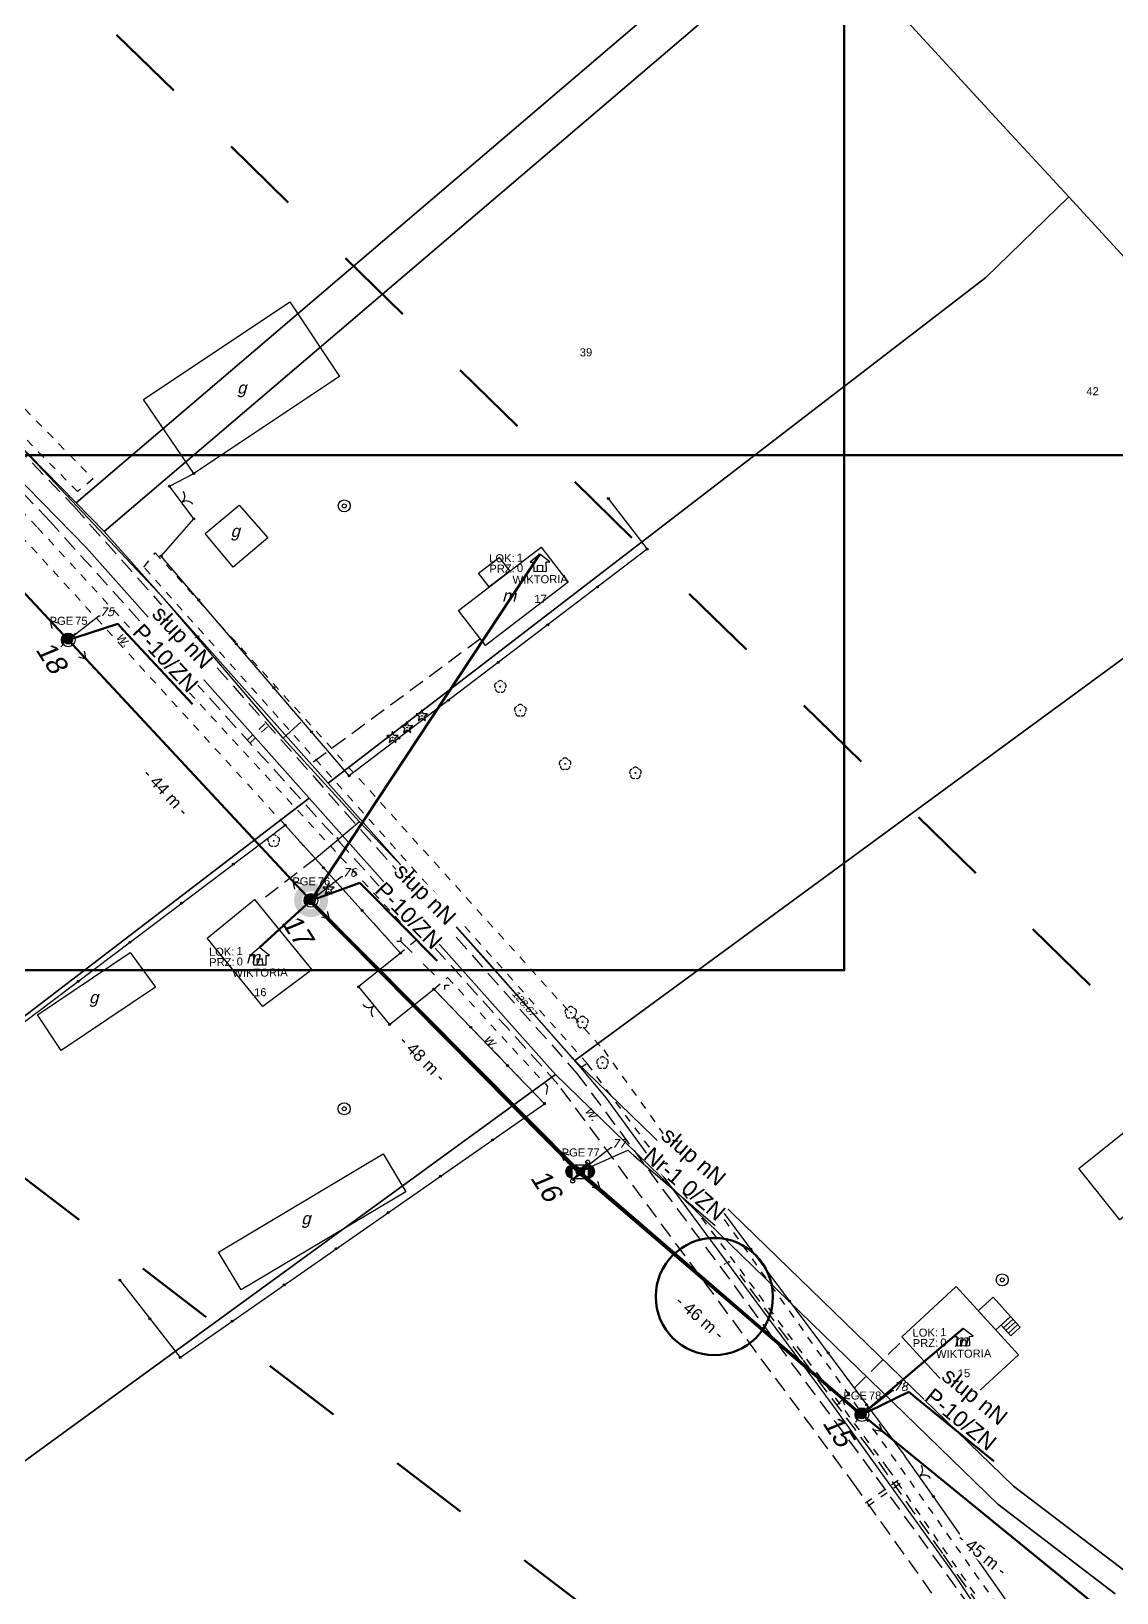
# Model space of a CAD drawing. Header units: metres. Extents: x 7542702 to 7555152, y 5804026 to 5815503.
# Drawn here: x 7546947.3 to 7547083, y 5807100 to 5807295.1 of the extents above; entities that cross this region are included whole.
import ezdxf
from ezdxf import colors
from ezdxf.entities.mleader import LeaderData, LeaderLine
from ezdxf.enums import TextEntityAlignment as Align
from ezdxf.math import Vec2, Vec3

# ---------------------------------------------------------------- set-up
doc = ezdxf.new("R2010")
doc.units = ezdxf.units.M
for name, pattern in [('4001', [0]), ('4002', [2, 1, -1]), ('4003', [3, 2, -1])]:
    doc.linetypes.add(name, pattern=pattern)
doc.layers.add('!tele', color=30, linetype='Continuous', lineweight=50, plot=False)
for name, color, linetype, lineweight in [('!trafo', 6, '4002', 50), ('_KABEL_ABONENCKI_NAPOWIETRZNY', 104, 'Continuous', 50), ('_MUFA', 202, 'Continuous', 30), ('_numery slupow etap 4 cz. 2', 7, 'Continuous', 40), ('_PA_OPCJONALNE', 1, 'Continuous', 30), ('_PRZEWIESZENIA', 6, 'Continuous', 50), ('_SIEC_NAPOWIETRZNA', 5, 'Continuous', 50), ('_SLUP_DZIERZAWIONY_ENERGETYCZNY', 1, 'Continuous', 30)]:
    doc.layers.add(name, color=color, linetype=linetype, lineweight=lineweight)
for name, color, linetype in [('_MM mufy', 3, 'Continuous'), ('_MM opisy', 7, 'Continuous'), ('_MM slupy', 5, 'Continuous'), ('Budynki', 7, 'Continuous'), ('Drogi', 135, 'Continuous'), ('Dzialki', 165, 'Continuous'), ('Elementy_budynkow', 7, 'Continuous'), ('Linie_napowietrzne', 184, 'Continuous'), ('makro-numeracja-punktow', 7, 'Continuous'), ('Ogrodzenia', 184, 'Continuous'), ('Projekty', 252, 'Continuous'), ('Roslinnosc', 104, 'Continuous'), ('Uz_Specjalne', 7, 'Continuous'), ('Uz_Telekomunikacja', 252, 'Continuous'), ('Wody', 184, 'Continuous')]:
    doc.layers.add(name, color=color, linetype=linetype)
doc.layers.add('DIM', color=7, linetype='Continuous', plot=False)
doc.layers.get('_MUFA').off()
doc.styles.add('DYN_DIM', font='arial.ttf')
doc.styles.add('GeodText', font='romans.shx', dxfattribs={"oblique": 14.323945})
doc.styles.get("Standard").update_dxf_attribs({"font": 'arial.ttf'})
doc.dimstyles.new('opis linie', dxfattribs={"dimtxt": 1.5, "dimasz": 0.18, "dimexe": 0.18, "dimexo": 0.0625, "dimgap": 2.5, "dimtad": 4, "dimdec": 0, "dimzin": 0, "dimdsep": 46, "dimtxsty": 'Standard', "dimcen": 0.09, "dimse1": 1, "dimse2": 1, "dimsd1": 1, "dimsd2": 1, "dimclrt": 256, "dimadec": 0, "dimazin": 0, "dimtfac": 1, "dimtdec": 0, "dimtofl": 0, "dimtmove": 0, "dimatfit": 3, "dimfxl": 1, "dimtfill": 1, "dimtolj": 1, "dimtzin": 0, "dimarcsym": 0})
doc.dimstyles.get("Standard").update_dxf_attribs({"dimtxt": 0.18, "dimasz": 0.18, "dimexe": 0.18, "dimexo": 0.0625, "dimgap": 0.09, "dimtad": 0, "dimtih": 1, "dimtoh": 1, "dimdec": 4, "dimzin": 0, "dimdsep": 46, "dimtxsty": 'Standard', "dimcen": 0.09, "dimadec": 0, "dimazin": 0, "dimtfac": 1, "dimtdec": 4, "dimtofl": 0, "dimtmove": 0, "dimatfit": 3, "dimfxl": 1, "dimtolj": 1, "dimtzin": 0, "dimarcsym": 0})

# ---------------------------------------------------------------- blocks, each defined once
blk = doc.blocks.new('1281')
at = {"layer": 'Ogrodzenia', "color": 184, "linetype": 'Continuous'}
for radius in [0.24, 0.16, 0.08]:
    blk.add_circle((0, 0), radius, dxfattribs=at)
blk = doc.blocks.new('1422')
at = {"layer": 'Roslinnosc', "color": 104, "linetype": 'Continuous'}
blk.add_circle((0, 0), 0.1, dxfattribs=at)
for centre, start, end in [((-0.71, 0.23), 102.5, 221.75), ((0, 0.75), 30.19, 149.77), ((0.71, 0.23), 318.3, 77.49), ((-0.44, -0.61), 174.33, 293.45), ((0.44, -0.61), 246.24, 5.74)]:
    blk.add_arc(centre, 0.75, start, end, dxfattribs=at)
blk = doc.blocks.new('2283')
at = {"layer": 'Ogrodzenia', "color": 184, "linetype": 'Continuous'}
blk.add_line((0, 0), (0, 1), dxfattribs=at)
blk = doc.blocks.new('1283')
at = {"layer": 'Ogrodzenia', "color": 184, "linetype": 'Continuous'}
for centre, start, end in [((0, 2), 270, 0), ((0, -2), 0, 90)]:
    blk.add_arc(centre, 2, start, end, dxfattribs=at)
blk = doc.blocks.new('2554')
at = {"layer": 'Drogi', "color": 8, "linetype": '4002'}
blk.add_line((0, 0), (0, 1), dxfattribs=at)
blk = doc.blocks.new('1554')
at = {"layer": 'Drogi', "color": 8, "linetype": 'Continuous'}
for p, q in [((-0.75, -0.75), (0, 0)), ((0, 0), (0.75, -0.75))]:
    blk.add_line(p, q, dxfattribs=at)
blk = doc.blocks.new('1412')
at = {"layer": 'Roslinnosc', "color": 104, "linetype": 'Continuous'}
for p, q in [((-0.33, 0.47), (-1.43, 0.47)), ((-1.43, 0.47), (-0.55, -0.17)), ((0, 1.5), (-0.33, 0.47)), ((0.33, 0.47), (0, 1.5)), ((1.43, 0.47), (0.33, 0.47)), ((0.55, -0.17), (1.43, 0.47)), ((-0.55, -0.17), (-0.88, -1.21)), ((-0.88, -1.21), (0, -0.57)), ((0, -0.57), (0.88, -1.21)), ((0.88, -1.21), (0.55, -0.17))]:
    blk.add_line(p, q, dxfattribs=at)
blk.add_circle((0, 0), 0.1, dxfattribs=at)
blk = doc.blocks.new('1366')
at = {"layer": 'Linie_napowietrzne', "color": 184, "linetype": 'Continuous'}
for p, q in [((0, 1), (0, 11)), ((-1, 4.8), (0, 6.5)), ((1, 4.8), (0, 6.5))]:
    blk.add_line(p, q, dxfattribs=at)
blk = doc.blocks.new('1361')
at = {"layer": 'Linie_napowietrzne', "color": 184, "linetype": 'Continuous'}
blk.add_circle((0, 0), 0.5, dxfattribs=at)
blk = doc.blocks.new('1363')
at = {"layer": 'Linie_napowietrzne', "color": 184, "linetype": 'Continuous'}
for p, q in [((-1.5, 0), (-2.5, 0)), ((0, 1.5), (0, 2.5)), ((1.5, 0), (2.5, 0)), ((0, -1.5), (0, -2.5))]:
    blk.add_line(p, q, dxfattribs=at)
blk.add_circle((0, 0), 0.5, dxfattribs=at)
blk = doc.blocks.new('2361')
at = {"layer": 'Linie_napowietrzne', "color": 184, "linetype": 'Continuous'}
for p, q in [((0, 0.66), (0, 1)), ((0, 0.33), (0, 0.6)), ((0, 0), (0, 0.3))]:
    blk.add_line(p, q, dxfattribs=at)
blk = doc.blocks.new('1756')
at = {"layer": 'Uz_Telekomunikacja', "color": 220, "linetype": 'Continuous'}
for radius in [0.16, 0.08]:
    blk.add_circle((0, 0), radius, dxfattribs=at)
blk = doc.blocks.new('1651')
at = {"layer": 'Wody', "color": 184, "linetype": 'Continuous'}
for radius in [1.5, 0.5]:
    blk.add_circle((0, 0), radius, dxfattribs=at)
blk = doc.blocks.new('ADRES')
for points in [[(0.79, -2.15), (0.79, -2.15), (0.79, -0.99), (1.24, -0.99), (0, 0), (-1.24, -0.99), (-0.79, -0.99), (-0.79, -2.15), (0.79, -2.15), (0.79, -2.15)], [(-0.31, -2.15), (-0.31, -1.4), (0.31, -1.4), (0.31, -2.15)]]:
    blk.add_lwpolyline(points)
at = {"color": 212, "insert": (-3.15, -0.43), "char_height": 1, "width": 1e-16, "attachment_point": 6}
blk.add_mtext('LOK:  ', dxfattribs=at)
at = {"color": 4, "insert": (-3.15, -1.72), "char_height": 1, "width": 1e-16, "attachment_point": 6}
blk.add_mtext('PRZ: ', dxfattribs=at)
at = {"color": 7}
for tag, flags, p in [('ID_OBSZARU', 13, (29.07, 23.06)), ('WOJEWODZTWO', 13, (23.29, 19.95)), ('POWIAT', 13, (29.07, 18.51)), ('GMINA', 13, (29.07, 16.8)), ('TERC', 13, (29.07, 15.22)), ('SIMC', 13, (29.07, 13.42)), ('ULIC', 13, (29.07, 11.76)), ('SZEROKOSC_GEOGRAFICZNA', 13, (18.71, 10.18)), ('DLUGOSC_GEOGRAFICZNA', 13, (29.07, 8.25)), ('KATEGORIA_STAWKI_JEDNOSTKOWEJ_100', 13, (29.07, 4.77)), ('KWOTA_STAWKI_JEDNOSTKOWEJ_100', 13, (29.07, 2.89)), ('DOFINANSOWANIE_95', 13, (29.07, 0.87)), ('MIEJSCOWOSC', 12, (0, -3.65)), ('ULICA', 12, (0, -4.88)), ('NR_PORZADKOWY', 12, (0, -6.09))]:
    blk.add_attdef(tag, text='', height=1, dxfattribs=dict(at, flags=flags)).set_placement(p, align=Align.CENTER)
at = {"color": 1}
for tag, flags, p in [('ID_PA', 5, (29.07, 21.57)), ('RODZAJ_OBIEKTU', 5, (29.07, 6.63)), ('ZAPAS', 13, (29.07, -2.62))]:
    blk.add_attdef(tag, text='', height=1, dxfattribs=dict(at, flags=flags)).set_placement(p, align=Align.CENTER)
at = {"color": 212, "flags": 12}
blk.add_attdef('LICZBA_LOKALI', text='', height=1, dxfattribs=at).set_placement((-2.88, -0.43), align=Align.MIDDLE_LEFT)
at = {"color": 150, "flags": 12}
for tag, p in [('MUFA', (1.78, -0.93)), ('NUMER_WLOKNA', (1.86, -2.2))]:
    blk.add_attdef(tag, p, '', height=1, dxfattribs=at)
at = {"color": 7, "style": 'DYN_DIM', "flags": 13}
blk.add_attdef('ODC_FUNKCJONALNY', text='', height=1, dxfattribs=at).set_placement((29.07, -1.01), align=Align.CENTER)
at = {"color": 4, "flags": 12}
blk.add_attdef('LICZBA_SED_W_DANYM_PA', text='', height=1, dxfattribs=at).set_placement((-2.88, -1.72), align=Align.MIDDLE_LEFT)
blk = doc.blocks.new('SLUP_DZIERZAWIONY')
h = blk.add_hatch(color=256)
h.dxf.hatch_style = 1
h.paths.add_polyline_path([(0.53, 0, 1), (-0.53, 0, 1)])
at = {"lineweight": 30}
blk.add_circle((0, 0), 0.527, dxfattribs=at)
at = {"color": 7, "style": 'DYN_DIM', "flags": 13}
blk.add_attdef('ODC_FUNKCJONALNY', text='', height=1, dxfattribs=at).set_placement((0.36, 3.33), align=Align.CENTER)
at = {"color": 7, "flags": 12}
blk.add_attdef('WLASCICIEL', text='', height=1, dxfattribs=at).set_placement((0.63, 1.89), align=Align.RIGHT)
blk.add_attdef('SLUP_NUMER', (0.87, 1.89), '', height=1, dxfattribs=at)
blk.add_attdef('TYP', text='', height=1, dxfattribs=at).set_placement((0, -2.82), align=Align.CENTER)
blk = doc.blocks.new('MUFA_II')
at = {"layer": '_MM mufy'}
h = blk.add_hatch(color=256, dxfattribs=at)
h.dxf.hatch_style = 1
h.paths.add_polyline_path([(2.15, 0.12, 1), (-2.1, -0.05, 1)])
h.paths.add_polyline_path([(-1.1, -0.01, -1), (1.15, 0.08, -1)], flags=16)
h.paths.add_polyline_path([(-0.83, 0, -1), (0.88, 0.07, -1)], flags=0)
blk = doc.blocks.new('ZN')
at = {"layer": '_MM slupy', "transparency": 33554687}
h = blk.add_hatch(color=256, dxfattribs=at)
h.dxf.hatch_style = 1
h.paths.add_polyline_path([(0, -0.86), (0, 0.86, 1)])
at = {"layer": '_MM slupy'}
blk.add_circle((0, 0), 0.857, dxfattribs=at)
blk = doc.blocks.new('R')
at = {"layer": '_MM slupy', "transparency": 33554687}
h = blk.add_hatch(color=256, dxfattribs=at)
h.dxf.hatch_style = 1
h.paths.add_polyline_path([(-0.93, -0.86), (-0.93, 0.86, 1)])
h = blk.add_hatch(color=256, dxfattribs=at)
h.dxf.hatch_style = 1
h.paths.add_polyline_path([(0.93, 0.86), (0.93, -0.86, 1)])
at = {"layer": '_MM slupy'}
for points in [[(-0.93, 0.86), (0.93, 0.86)], [(-0.93, -0.86), (0.93, -0.86)]]:
    blk.add_lwpolyline(points, dxfattribs=at)
for centre in [(-0.93, 0), (0.93, 0)]:
    blk.add_circle(centre, 0.857, dxfattribs=at)
blk = doc.blocks.new('*D215')
at = {"layer": 'Defpoints', "color": 0}
for p in [(7546919.55, 5807253.69), (7546951.41, 5807218.52), (7546951.96, 5807219.03)]:
    blk.add_point(p, dxfattribs=at)
at = {"layer": 'DIM', "insert": (7546932.83, 5807233.63), "char_height": 1.5, "attachment_point": 5, "rotation": 313.0786, "bg_fill": 3, "box_fill_scale": 1.1, "bg_fill_color": 9, "bg_fill_true_color": 13158600, "bg_fill_transparency": 0}
blk.add_mtext('\\A1;- 47 m -', dxfattribs=at)
blk = doc.blocks.new('*D216')
at = {"layer": 'Defpoints', "color": 0}
for p in [(7546951.96, 5807219.03), (7546981.73, 5807185.97), (7546982.28, 5807186.48)]:
    blk.add_point(p, dxfattribs=at)
at = {"layer": 'DIM', "insert": (7546964.19, 5807200.03), "char_height": 1.5, "attachment_point": 5, "rotation": 312.9686, "bg_fill": 3, "box_fill_scale": 1.1, "bg_fill_color": 9, "bg_fill_true_color": 13158600, "bg_fill_transparency": 0}
blk.add_mtext('\\A1;- 44 m -', dxfattribs=at)
blk = doc.blocks.new('*D217')
at = {"layer": 'Defpoints', "color": 0}
for p in [(7546982.28, 5807186.48), (7547015.4, 5807152.07), (7547015.93, 5807152.6)]:
    blk.add_point(p, dxfattribs=at)
at = {"layer": 'DIM', "insert": (7546996.26, 5807166.71), "char_height": 1.5, "attachment_point": 5, "rotation": 314.8049, "bg_fill": 3, "box_fill_scale": 1.1, "bg_fill_color": 9, "bg_fill_true_color": 13158600, "bg_fill_transparency": 0}
blk.add_mtext('\\A1;- 48 m -', dxfattribs=at)
blk = doc.blocks.new('*D218')
at = {"layer": 'Defpoints', "color": 0}
for p in [(7547015.93, 5807152.6), (7547050.63, 5807121.66), (7547051.12, 5807122.23)]:
    blk.add_point(p, dxfattribs=at)
at = {"layer": 'DIM', "insert": (7547030.9, 5807134.37), "char_height": 1.5, "attachment_point": 5, "rotation": 319.2048, "bg_fill": 3, "box_fill_scale": 1.1, "bg_fill_color": 9, "bg_fill_true_color": 13158600, "bg_fill_transparency": 0}
blk.add_mtext('\\A1;- 46 m -', dxfattribs=at)
blk = doc.blocks.new('*D219')
at = {"layer": 'Defpoints', "color": 0}
for p in [(7547051.12, 5807122.23), (7547086.27, 5807093.58), (7547085.8, 5807093)]:
    blk.add_point(p, dxfattribs=at)
at = {"layer": 'DIM', "insert": (7547066.16, 5807104.79), "char_height": 1.5, "attachment_point": 5, "rotation": 320.8173, "bg_fill": 3, "box_fill_scale": 1.1, "bg_fill_color": 9, "bg_fill_true_color": 13158600, "bg_fill_transparency": 0}
blk.add_mtext('\\A1;- 45 m -', dxfattribs=at)
blk = doc.blocks.new('q')
at = {"layer": '_MM slupy'}
blk.add_blockref('ZN', (0, 0), dxfattribs=at)
at = {"layer": '_MM opisy'}
ml = blk.add_multileader_mtext('Standard', dxfattribs=at)
ml.set_content('\\pxql;słup nN\\PP-10/ZN', color=256)
ml.set_leader_properties()
ml.build(insert=Vec2(0, 0))
ml.multileader.update_dxf_attribs({"has_text_frame": 1, "text_left_attachment_type": 5, "text_right_attachment_type": 5, "dogleg_length": 1, "arrow_head_size": 1})
ctx = ml.context
ctx.base_point, ctx.char_height, ctx.arrow_head_size, ctx.landing_gap_size, ctx.plane_origin = Vec3(3.75, 5.9), 2, 1, 1, Vec3(1.72, -1.42)
ctx.left_attachment, ctx.right_attachment = 5, 5
notes = []
notes.append((ctx, [(0, (1, 1, 0), (2.75, 5.9), (1, 0), 1, [(0, [(0, 0), (2.75, 5.9)], 0, [])])]))
ctx.mtext.insert, ctx.mtext.flow_direction = Vec3(4.75, 11.7), 5
ctx.mtext.has_bg_fill, ctx.mtext.bg_color, ctx.mtext.bg_scale_factor, ctx.mtext.bg_transparency, ctx.mtext.use_window_bg_color = 1, -1023410175, 1, 0, 1
for ctx, leaders in notes:
    for number, flags, end, landing, length, lines in leaders:
        leader = LeaderData()
        leader.index, (leader.has_last_leader_line, leader.has_dogleg_vector, leader.attachment_direction) = number, flags
        leader.last_leader_point, leader.dogleg_vector, leader.dogleg_length = Vec3(end), Vec3(landing), length
        for number, points, colour, breaks in lines:
            line = LeaderLine()
            line.index, line.vertices, line.color, line.breaks = number, Vec3.list(points), colors.encode_raw_color(colour), breaks
            leader.lines.append(line)
        ctx.leaders.append(leader)

msp = doc.modelspace()

# ---------------------------------------------------------------- linework, layer by layer
at = {"layer": '!tele', "elevation": 128.39}
msp.add_lwpolyline([(7546753, 5807364.54), (7546789.8, 5807342.99), (7546826.37, 5807322.07), (7546858.1, 5807303.47), (7546890.33, 5807282.98), (7546919.55, 5807253.69), (7546951.96, 5807219.03), (7546982.28, 5807186.48), (7547015.93, 5807152.6), (7547051.12, 5807122.23), (7547086.27, 5807093.58), (7547120.66, 5807066), (7547158.85, 5807035.02), (7547173.19, 5807009.18), (7547193.07, 5806974.33), (7547210.83, 5806943.6), (7547227.68, 5806914.28), (7547251.74, 5806872.22), (7547276.64, 5806829.05), (7547299.32, 5806789.72), (7547299.32, 5806789.68)], dxfattribs=at)
at = {"layer": '!trafo', "ltscale": 10}
msp.add_lwpolyline([(7546747.54, 5807433.55), (7546707.13, 5807334.94), (7547051.46, 5807071.49), (7547150.64, 5807000.95), (7547259.86, 5806782.01), (7547244.22, 5806581.99), (7547760.47, 5806214.35), (7547791.76, 5806291.46), (7547331.38, 5806646.8), (7547319.09, 5806843.46), (7547208.46, 5807050.19), (7546929.11, 5807322.84)], close=True, dxfattribs=at)
at = {"layer": '_KABEL_ABONENCKI_NAPOWIETRZNY'}
for points in [[(7547010.88, 5807229.75), (7546982.28, 5807186.48)], [(7546975.87, 5807180.59), (7546982.28, 5807186.48)], [(7547063.77, 5807132.99), (7547051.12, 5807122.23), (7547050.79, 5807122.38), (7547015.77, 5807152.41), (7546982.34, 5807186.15), (7546982.28, 5807186.48)]]:
    msp.add_lwpolyline(points, dxfattribs=at)
at = {"layer": '_SIEC_NAPOWIETRZNA'}
msp.add_lwpolyline([(7547210.83, 5806943.6), (7547193.07, 5806974.33), (7547173.19, 5807009.18), (7547158.85, 5807035.02), (7547120.66, 5807066), (7547086.27, 5807093.58), (7547051.12, 5807122.23), (7547015.93, 5807152.6), (7546982.28, 5807186.48), (7546951.96, 5807219.03), (7546919.55, 5807253.69), (7546890.33, 5807282.98), (7546858.1, 5807303.47), (7546826.37, 5807322.07), (7546789.8, 5807342.99), (7546752.39, 5807364.83)], dxfattribs=at)
at = {"layer": 'Budynki', "color": 7, "linetype": '4001'}
for points in [[(7546967.65, 5807239.82, 0), (7546961.35, 5807249.06, 0), (7546979.66, 5807261.28, 0), (7546985.86, 5807251.97, 0), (7546967.65, 5807239.82, 0)], [(7546976.92, 5807231.78, 0), (7546972.56, 5807228.14, 0), (7546969.07, 5807232.32, 0), (7546973.34, 5807235.88, 0), (7546976.92, 5807231.78, 0)], [(7547000.73, 5807222.73, 0), (7547011.05, 5807230.63, 0), (7547014.41, 5807226.24, 0), (7547004.09, 5807218.34, 0), (7547000.73, 5807222.73, 0)], [(7546982.39, 5807177.83, 0), (7546976.28, 5807173.21, 0), (7546969.31, 5807181.76, 0), (7546975.24, 5807186.6, 0), (7546982.39, 5807177.83, 0)], [(7546951.1, 5807167.72, 0), (7546948.11, 5807172.17, 0), (7546959.7, 5807179.96, 0), (7546962.86, 5807175.63, 0), (7546951.1, 5807167.72, 0)], [(7547085.14, 5807158.54, 0), (7547090.29, 5807152.09, 0), (7547083.35, 5807146.56, 0), (7547078.21, 5807153, 0), (7547085.14, 5807158.54, 0)], [(7546970.73, 5807142.55, 0), (7546991.32, 5807154.81, 0), (7546994.13, 5807150.08, 0), (7546973.55, 5807137.83, 0), (7546970.73, 5807142.55, 0)], [(7547062.91, 5807138.24, 0), (7547070.67, 5807129.7, 0), (7547063.91, 5807123.47, 0), (7547056.09, 5807131.96, 0), (7547062.91, 5807138.24, 0)]]:
    msp.add_polyline3d(points, dxfattribs=at)
at = {"layer": 'Drogi', "color": 8, "linetype": '4003'}
for p, q in [((7546920.34, 5807269.2), (7546952.65, 5807235.76)), ((7546920.34, 5807269.2), (7546952.65, 5807235.76)), ((7546949.65, 5807233.88), (7546918.16, 5807267.09)), ((7546949.65, 5807233.88), (7546918.16, 5807267.09)), ((7546952.65, 5807235.76), (7547015.51, 5807164.87)), ((7546952.65, 5807235.76), (7547015.51, 5807164.87)), ((7547013.15, 5807163.53), (7546949.65, 5807233.88)), ((7547013.15, 5807163.53), (7546949.65, 5807233.88)), ((7547015.51, 5807164.87), (7547052.9, 5807114.41)), ((7547015.51, 5807164.87), (7547052.9, 5807114.41)), ((7547050.45, 5807113.13), (7547013.15, 5807163.53)), ((7547050.45, 5807113.13), (7547013.15, 5807163.53)), ((7547068.59, 5807087.71), (7547050.45, 5807113.13)), ((7547068.59, 5807087.71), (7547050.45, 5807113.13)), ((7547052.9, 5807114.41), (7547071, 5807089.4)), ((7547052.9, 5807114.41), (7547071, 5807089.4))]:
    msp.add_line(p, q, dxfattribs=at)
at = {"layer": 'Dzialki'}
for p, q in [((7547045.3, 5807308.82), (7547069.26, 5807282.75)), ((7547031, 5807302.76), (7546952.94, 5807236.18)), ((7546952.94, 5807236.18), (7547031, 5807302.76)), ((7546956.45, 5807232.6), (7547034.2, 5807298.91)), ((7547034.2, 5807298.91), (7546956.45, 5807232.6)), ((7547069.26, 5807282.75), (7547076.98, 5807274.38)), ((7546952.94, 5807236.18), (7546913.58, 5807276.36)), ((7546913.58, 5807276.36), (7546952.94, 5807236.18)), ((7547076.98, 5807274.38), (7547066.59, 5807264.34)), ((7547066.59, 5807264.34), (7547076.98, 5807274.38)), ((7547076.98, 5807274.38), (7547088.08, 5807262.28)), ((7547066.59, 5807264.34), (7546984.45, 5807201.12)), ((7546984.45, 5807201.12), (7547066.59, 5807264.34)), ((7546954.26, 5807230.55), (7546930.93, 5807254.35)), ((7546930.93, 5807254.35), (7546954.26, 5807230.55)), ((7546956.45, 5807232.6), (7546952.94, 5807236.18)), ((7546952.94, 5807236.18), (7546956.45, 5807232.6)), ((7546984.45, 5807201.12), (7546956.45, 5807232.6)), ((7546956.45, 5807232.6), (7546984.45, 5807201.12)), ((7546982.07, 5807199.28), (7546954.26, 5807230.55)), ((7546954.26, 5807230.55), (7546982.07, 5807199.28)), ((7547015.25, 5807166.5), (7547100.02, 5807228.66)), ((7547100.02, 5807228.66), (7547015.25, 5807166.5)), ((7547015.25, 5807166.5), (7546984.45, 5807201.12)), ((7546984.45, 5807201.12), (7547015.25, 5807166.5)), ((7546982.07, 5807199.28), (7546655.3, 5806948.96)), ((7546655.3, 5806948.96), (7546982.07, 5807199.28)), ((7547012.82, 5807164.72), (7546982.07, 5807199.28)), ((7546982.07, 5807199.28), (7547012.82, 5807164.72)), ((7547070.07, 5807113.31), (7547015.25, 5807166.5)), ((7547015.25, 5807166.5), (7547070.07, 5807113.31)), ((7546668.34, 5806913.88), (7547012.82, 5807164.72)), ((7547012.82, 5807164.72), (7546668.34, 5806913.88)), ((7546668.34, 5806913.88), (7547012.82, 5807164.72)), ((7547068.11, 5807111.03), (7547012.82, 5807164.72)), ((7547012.82, 5807164.72), (7547068.11, 5807111.03)), ((7547012.82, 5807164.72), (7547068.11, 5807111.03)), ((7547085.38, 5807101.61), (7547070.07, 5807113.31)), ((7547070.07, 5807113.31), (7547085.38, 5807101.61)), ((7547082.75, 5807099.84), (7547068.11, 5807111.03)), ((7547068.11, 5807111.03), (7547082.75, 5807099.84)), ((7547068.11, 5807111.03), (7547082.75, 5807099.84))]:
    msp.add_line(p, q, dxfattribs=at)
at = {"layer": 'Elementy_budynkow', "color": 7, "linetype": '4001'}
for p, q in [((7547069.55, 5807134.35), (7547068.52, 5807133.4)), ((7547070, 5807134.16), (7547068.82, 5807133.07)), ((7547070.3, 5807133.83), (7547069.12, 5807132.73)), ((7547070.61, 5807133.49), (7547069.43, 5807132.4))]:
    msp.add_line(p, q, dxfattribs=at)
for points in [[(7547007.12, 5807227.62, 0), (7547004.54, 5807225.65, 0), (7547003.23, 5807227.36, 0), (7547005.81, 5807229.33, 0), (7547007.12, 5807227.62, 0)], [(7547067.85, 5807132.81, 0), (7547065.66, 5807135.21, 0), (7547067.51, 5807136.89, 0), (7547069.7, 5807134.49, 0), (7547067.85, 5807132.81, 0)], [(7547069.7, 5807134.49, 0), (7547070.91, 5807133.16, 0), (7547069.72, 5807132.08, 0), (7547068.51, 5807133.41, 0), (7547069.7, 5807134.49, 0)]]:
    msp.add_polyline3d(points, dxfattribs=at)
at = {"layer": 'Ogrodzenia', "color": 184, "linetype": '4001'}
for p, q in [((7546964.6, 5807238.24), (7546967.65, 5807239.82)), ((7547019.44, 5807236.69), (7547024.29, 5807230.37)), ((7546963.56, 5807229.52), (7546967.67, 5807234.16)), ((7547024.29, 5807230.37), (7546987.07, 5807202.05)), ((7546987.07, 5807202.05), (7546963.56, 5807229.52)), ((7546940.26, 5807166.62), (7546979.06, 5807195.88)), ((7546979.06, 5807195.88), (7546993.48, 5807179.91)), ((7546993.48, 5807179.91), (7546988.23, 5807175.69)), ((7546992.09, 5807170.99), (7546997.65, 5807175.4)), ((7546997.65, 5807175.4), (7547011.47, 5807161.08)), ((7546965.93, 5807129.38), (7547011.47, 5807161.08)), ((7547027.58, 5807155.88, 129.67), (7547056.54, 5807116.98)), ((7546958.42, 5807139.04), (7546965.93, 5807129.38)), ((7547074.46, 5807091.47), (7547060.06, 5807111.99))]:
    msp.add_line(p, q, dxfattribs=at)
at = {"layer": 'Projekty', "linetype": '4003'}
for p, q in [((7546982.57, 5807203.79), (7547003.34, 5807219.12)), ((7546982.94, 5807191.78, 128.27), (7546975.8, 5807186.26)), ((7547043.73, 5807129.14), (7547035.9, 5807139.69)), ((7547048, 5807123.43), (7547056.38, 5807131.67)), ((7547052.19, 5807117.83), (7547043.73, 5807129.14)), ((7547061.22, 5807104.86), (7547052.18, 5807117.84)), ((7547069.37, 5807093.31), (7547061.22, 5807104.86))]:
    msp.add_line(p, q, dxfattribs=at)
at = {"layer": 'Uz_Specjalne', "color": 7, "linetype": '4002'}
for p, q in [((7546974.3, 5807206.51), (7546977.25, 5807209.21)), ((7546974.64, 5807206.14), (7546977.59, 5807208.83)), ((7547051.56, 5807111.19), (7547055.64, 5807114.06)), ((7547051.84, 5807110.79), (7547055.92, 5807113.66))]:
    msp.add_line(p, q, dxfattribs=at)
at = {"layer": 'Uz_Telekomunikacja', "linetype": '4001'}
for p, q in [((7546950.38, 5807238.6, 128.07), (7546930.97, 5807258.9, 127.87)), ((7546963.96, 5807224.16, 128.17), (7546950.38, 5807238.6, 128.07)), ((7546978.82, 5807206.75, 128.37), (7546963.96, 5807224.16, 128.17)), ((7546978.82, 5807206.75, 128.37), (7546981.02, 5807208.76, 127.97)), ((7546988.34, 5807196.3, 128.57), (7546978.82, 5807206.75, 128.37)), ((7546988.34, 5807196.3, 128.57), (7546982.94, 5807191.78, 128.27)), ((7546993.86, 5807190.54, 128.57), (7546988.34, 5807196.3, 128.57)), ((7547004.15, 5807179.11, 128.67), (7546993.86, 5807190.54, 128.57)), ((7547015.99, 5807165.6, 128.87), (7547004.15, 5807179.11, 128.67)), ((7547015.99, 5807165.6, 128.87), (7547016.69, 5807166.07, 128.87)), ((7547019.22, 5807161.78, 128.97), (7547015.99, 5807165.6, 128.87)), ((7547026.17, 5807152.23, 129.07), (7547019.22, 5807161.78, 128.97)), ((7547047.4, 5807123.52, 129.27), (7547026.17, 5807152.23, 129.07)), ((7547062.79, 5807102.13, 129.67), (7547047.4, 5807123.52, 129.27)), ((7547082.92, 5807072, 129.87), (7547062.79, 5807102.13, 129.67))]:
    msp.add_line(p, q, dxfattribs=at)
at = {"layer": 'Wody', "color": 184, "linetype": '4002'}
for points in [[(7546955.06, 5807239.15, 0), (7546953.13, 5807237.57, 0), (7546915.38, 5807275.89, 0), (7546897.43, 5807290.65, 0), (7546898.95, 5807293.08, 0), (7546916.5, 5807278.65, 0), (7546927.11, 5807287.11, 0), (7546928.86, 5807285.44, 0), (7546918.65, 5807276.5, 0), (7546955.06, 5807239.15, 0)], [(7546995.51, 5807181.56, 0), (7546993.48, 5807179.91, 0), (7546979.06, 5807195.88, 0), (7546946.35, 5807231.75, 0), (7546922.16, 5807257.14, 0), (7546923.92, 5807258.52, 0), (7546948.13, 5807233.08, 0), (7546995.51, 5807181.56, 0)], [(7547072.06, 5807090, 0), (7547054.38, 5807115.51, 0), (7547016.83, 5807166.07, 0), (7546961.43, 5807228.12, 0), (7546962.84, 5807229.92, 0), (7547018.86, 5807167.8, 0), (7547054.79, 5807117.22, 0), (7547073.36, 5807090.84, 0), (7547072.06, 5807090, 0)], [(7547011.86, 5807163.23, 0), (7547011.47, 5807161.08, 0), (7546997.65, 5807175.4, 0), (7546999.36, 5807176.85, 0), (7547011.86, 5807163.23, 0)]]:
    msp.add_polyline3d(points, dxfattribs=at)

# ---------------------------------------------------------------- block references
at = {"layer": '_MUFA'}
msp.add_blockref('MUFA_II', (7546982.28, 5807186.48), dxfattribs=at)
at = {"layer": '_PA_OPCJONALNE'}
ref = msp.add_blockref('ADRES', (7547010.88, 5807229.75), dxfattribs=dict(at, rotation=1))
ref.add_attrib('MIEJSCOWOSC', 'WIKTORIA', dxfattribs={"layer": '0', "color": 7, "height": 1, "rotation": 1, "flags": 12}).set_placement((7547010.94, 5807226.11), align=Align.CENTER)
ref.add_attrib('NR_PORZADKOWY', '17', dxfattribs={"layer": '0', "color": 7, "height": 1, "rotation": 1, "flags": 12}).set_placement((7547010.99, 5807223.67), align=Align.CENTER)
ref.add_attrib('LICZBA_LOKALI', '1', (7547008.01, 5807228.8), dxfattribs={"layer": '0', "color": 212, "height": 1, "rotation": 1, "flags": 12})
ref.add_attrib('LICZBA_SED_W_DANYM_PA', '0', (7547008.03, 5807227.51), dxfattribs={"layer": '0', "color": 4, "height": 1, "rotation": 1, "flags": 12})
ref = msp.add_blockref('ADRES', (7546975.87, 5807180.59), dxfattribs=dict(at, rotation=1))
ref.add_attrib('MIEJSCOWOSC', 'WIKTORIA', dxfattribs={"layer": '0', "color": 7, "height": 1, "rotation": 1, "flags": 12}).set_placement((7546975.93, 5807176.95), align=Align.CENTER)
ref.add_attrib('NR_PORZADKOWY', '16', dxfattribs={"layer": '0', "color": 7, "height": 1, "rotation": 1, "flags": 12}).set_placement((7546975.97, 5807174.51), align=Align.CENTER)
ref.add_attrib('LICZBA_LOKALI', '1', (7546973, 5807179.64), dxfattribs={"layer": '0', "color": 212, "height": 1, "rotation": 1, "flags": 12})
ref.add_attrib('LICZBA_SED_W_DANYM_PA', '0', (7546973.02, 5807178.35), dxfattribs={"layer": '0', "color": 4, "height": 1, "rotation": 1, "flags": 12})
ref = msp.add_blockref('ADRES', (7547063.77, 5807132.99), dxfattribs=dict(at, rotation=1))
ref.add_attrib('MIEJSCOWOSC', 'WIKTORIA', dxfattribs={"layer": '0', "color": 7, "height": 1, "rotation": 1, "flags": 12}).set_placement((7547063.84, 5807129.34), align=Align.CENTER)
ref.add_attrib('NR_PORZADKOWY', '15', dxfattribs={"layer": '0', "color": 7, "height": 1, "rotation": 1, "flags": 12}).set_placement((7547063.88, 5807126.9), align=Align.CENTER)
ref.add_attrib('LICZBA_LOKALI', '1', (7547060.91, 5807132.03), dxfattribs={"layer": '0', "color": 212, "height": 1, "rotation": 1, "flags": 12})
ref.add_attrib('LICZBA_SED_W_DANYM_PA', '0', (7547060.93, 5807130.74), dxfattribs={"layer": '0', "color": 4, "height": 1, "rotation": 1, "flags": 12})
at = {"layer": '_SLUP_DZIERZAWIONY_ENERGETYCZNY'}
for p, values in [((7546951.96, 5807219.03), {'WLASCICIEL': 'PGE', 'SLUP_NUMER': '75'}), ((7546982.28, 5807186.48), {'WLASCICIEL': 'PGE', 'SLUP_NUMER': '76'}), ((7547015.93, 5807152.6), {'WLASCICIEL': 'PGE', 'SLUP_NUMER': '77'}), ((7547051.12, 5807122.23), {'WLASCICIEL': 'PGE', 'SLUP_NUMER': '78'})]:
    msp.add_blockref('SLUP_DZIERZAWIONY', p, dxfattribs=at).add_auto_attribs(values)
at = {"layer": 'Drogi', "color": 8, "xscale": 0.4999999999999999, "yscale": 0.4999999999999999, "zscale": 0.4999999999999999}
for p, rotation in [((7546993.53, 5807181.35), 225.0523249999999), ((7546999.01, 5807175.88), 45.052325)]:
    msp.add_blockref('1554', p, dxfattribs=dict(at, rotation=rotation))
at = {"layer": 'Drogi', "color": 8, "xscale": 0.4999999999999999, "yscale": 7.742822, "rotation": 225.0523249999999}
msp.add_blockref('2554', (7546993.53, 5807181.35), dxfattribs=at)
at = {"layer": 'Linie_napowietrzne', "color": 184}
for name, p, xscale, yscale, zscale, rotation in [('1366', (7546951.96, 5807219.03), 0.4999999999999999, 0.4999999999999999, 0.4999999999999999, 43.07861700000001), ('1366', (7546951.96, 5807219.03), 0.4999999999999999, 0.4999999999999999, 0.4999999999999999, 43.07861700000001), ('1363', (7546951.96, 5807219.03), 0.4999999999999999, 0.4999999999999999, 0.4999999999999999, 222.1472419999998), ('1363', (7546951.96, 5807219.03), 0.4999999999999999, 0.4999999999999999, 0.4999999999999999, 222.1472419999997), ('1361', (7546951.96, 5807219.03), 0.5, 0.5, 0.5, 223.078617), ('1361', (7546951.96, 5807219.03), 0.5, 0.5, 0.5, 222.968569), ('1361', (7546951.96, 5807219.03), 0.5, 0.5, 0.5, 223.078617), ('1361', (7546951.96, 5807219.03), 0.5, 0.5, 0.5, 222.968569), ('1366', (7546951.96, 5807219.03), 0.5, 0.5, 0.5, 222.968569), ('1366', (7546951.96, 5807219.03), 0.5, 0.5, 0.5, 222.968569), ('1366', (7546982.28, 5807186.48), 0.5, 0.5, 0.5, 42.968569), ('1366', (7546982.28, 5807186.48), 0.5, 0.5, 0.5, 42.968569), ('1363', (7546982.28, 5807186.48), 0.5, 0.5, 0.5, 224.6804009999999), ('1363', (7546982.28, 5807186.48), 0.5, 0.5, 0.5, 224.6804009999999), ('1361', (7546982.28, 5807186.48), 0.5, 0.5, 0.5, 222.968569), ('1361', (7546982.28, 5807186.48), 0.5, 0.5, 0.5, 224.804857), ('1361', (7546982.28, 5807186.48), 0.5, 0.5, 0.5, 222.968569), ('1361', (7546982.28, 5807186.48), 0.5, 0.5, 0.5, 224.804857), ('1366', (7546982.28, 5807186.48), 0.5, 0.5, 0.5, 224.804857), ('1366', (7546982.28, 5807186.48), 0.5, 0.5, 0.5, 224.804857), ('1366', (7547015.93, 5807152.6), 0.5, 0.5, 0.5, 44.80485700000003), ('1366', (7547015.93, 5807152.6), 0.5, 0.5, 0.5, 44.80485700000003), ('1363', (7547015.93, 5807152.6), 0.4999999999999999, 0.4999999999999999, 0.4999999999999999, 226.4007719999998), ('1363', (7547015.93, 5807152.6), 0.4999999999999999, 0.4999999999999999, 0.4999999999999999, 226.4007719999998), ('1361', (7547015.93, 5807152.6), 0.5, 0.5, 0.5, 224.804857), ('1361', (7547015.93, 5807152.6), 0.5, 0.5, 0.5, 229.204846), ('1361', (7547015.93, 5807152.6), 0.5, 0.5, 0.5, 224.804857), ('1361', (7547015.93, 5807152.6), 0.5, 0.5, 0.5, 229.204846), ('1366', (7547015.93, 5807152.6), 0.5, 0.5, 0.5, 229.204846), ('1366', (7547015.93, 5807152.6), 0.5, 0.5, 0.5, 229.204846), ('1366', (7547051.12, 5807122.23), 0.5, 0.5, 0.5, 49.20484599999997), ('1366', (7547051.12, 5807122.23), 0.5, 0.5, 0.5, 49.20484599999997), ('1363', (7547051.12, 5807122.23), 0.5, 0.5, 0.5, 230.1628279999999), ('1363', (7547051.12, 5807122.23), 0.5, 0.5, 0.5, 230.1628279999999), ('1361', (7547051.12, 5807122.23), 0.5, 0.5, 0.5, 229.204846), ('1361', (7547051.12, 5807122.23), 0.5, 0.5, 0.5, 230.817273), ('1361', (7547051.12, 5807122.23), 0.5, 0.5, 0.5, 229.204846), ('1361', (7547051.12, 5807122.23), 0.5, 0.5, 0.5, 230.817273), ('1366', (7547051.12, 5807122.23), 0.5, 0.5, 0.5, 230.817273), ('1366', (7547051.12, 5807122.23), 0.5, 0.5, 0.5, 230.817273)]:
    msp.add_blockref(name, p, dxfattribs=dict(at, xscale=xscale, yscale=yscale, zscale=zscale, rotation=rotation))
at = {"layer": 'Linie_napowietrzne', "color": 184, "xscale": 0.5, "yscale": 0.5, "zscale": 0.5}
for p in [(7546951.96, 5807219.03), (7546951.96, 5807219.03), (7546982.28, 5807186.48), (7546982.28, 5807186.48), (7547016.87, 5807153.78), (7547016.87, 5807153.78), (7547015.93, 5807152.6), (7547015.93, 5807152.6), (7547014.99, 5807151.43), (7547014.99, 5807151.43), (7547051.12, 5807122.23), (7547051.12, 5807122.23)]:
    msp.add_blockref('1361', p, dxfattribs=at)
at = {"layer": 'Linie_napowietrzne', "color": 184, "xscale": 0.5, "yscale": 3.009468, "rotation": 321.340192}
msp.add_blockref('2361', (7547014.99, 5807151.43), dxfattribs=at)
msp.add_blockref('2361', (7547014.99, 5807151.43), dxfattribs=at)
at = {"layer": 'Ogrodzenia', "color": 184, "xscale": 0.5, "yscale": 0.5, "zscale": 0.5}
for p in [(7546967.65, 5807239.82), (7546964.6, 5807238.24), (7547019.44, 5807236.69), (7546967.67, 5807234.16), (7547024.29, 5807230.37), (7547024.29, 5807230.37), (7546963.56, 5807229.52), (7546963.56, 5807229.52), (7547018.09, 5807225.65), (7546968.26, 5807224.03), (7547011.88, 5807220.93), (7546972.96, 5807218.53), (7547005.68, 5807216.21), (7546977.67, 5807213.04), (7546999.48, 5807211.49), (7546982.37, 5807207.54), (7546993.27, 5807206.77), (7546987.07, 5807202.05), (7546987.07, 5807202.05), (7546979.06, 5807195.88), (7546979.06, 5807195.88), (7546972.59, 5807191), (7546983.87, 5807190.56), (7546966.13, 5807186.13), (7546988.67, 5807185.23), (7546959.66, 5807181.25), (7546993.48, 5807179.91), (7546993.48, 5807179.91), (7546953.19, 5807176.37), (7546988.23, 5807175.69), (7546997.65, 5807175.4), (7546997.65, 5807175.4), (7546992.09, 5807170.99), (7547002.26, 5807170.63), (7547006.86, 5807165.85), (7547011.47, 5807161.08), (7547004.96, 5807156.55), (7547027.58, 5807155.88), (7546998.46, 5807152.02), (7547032.41, 5807149.4), (7546991.95, 5807147.49), (7546985.45, 5807142.97), (7547037.23, 5807142.91), (7546958.42, 5807139.04), (7546978.94, 5807138.44), (7547042.06, 5807136.43), (7546962.17, 5807134.21), (7546972.44, 5807133.91), (7546965.93, 5807129.38), (7546965.93, 5807129.38), (7547046.89, 5807129.95), (7547051.71, 5807123.46), (7547060.06, 5807111.99), (7547064.86, 5807105.15)]:
    msp.add_blockref('1281', p, dxfattribs=at)
at = {"layer": 'Ogrodzenia', "color": 184, "xscale": 0.5}
for p, yscale, rotation in [((7546967.67, 5807234.16), 5.106006, 36.95966800000002), ((7546988.23, 5807175.69), 6.081908, 219.3954609999999), ((7547060.06, 5807111.99), 6.106595, 35.19955700000003)]:
    msp.add_blockref('2283', p, dxfattribs=dict(at, yscale=yscale, rotation=rotation))
at = {"layer": 'Ogrodzenia', "color": 184, "xscale": 0.5, "yscale": 0.5, "zscale": 0.5}
for p, rotation in [((7546966.13, 5807236.2), 36.95966800000002), ((7546990.16, 5807173.34), 219.3954609999999), ((7547058.3, 5807114.49), 35.19955700000003)]:
    msp.add_blockref('1283', p, dxfattribs=dict(at, rotation=rotation))
at = {"layer": 'Roslinnosc', "color": 104, "xscale": 0.5, "yscale": 0.5, "zscale": 0.5}
for name, p in [('1422', (7547005.94, 5807213.2)), ('1422', (7547008.45, 5807210.21)), ('1412', (7546994.31, 5807208.08)), ('1412', (7546996.14, 5807209.55)), ('1412', (7546992.48, 5807206.84)), ('1422', (7547014.04, 5807203.54)), ('1422', (7547022.83, 5807202.4)), ('1422', (7546977.63, 5807193.94)), ('1412', (7546984.49, 5807187.89)), ('1422', (7547014.75, 5807172.48)), ('1422', (7547016.21, 5807171.26)), ('1422', (7547018.71, 5807166.19))]:
    msp.add_blockref(name, p, dxfattribs=at)
at = {"layer": 'Uz_Telekomunikacja', "xscale": 0.5, "yscale": 0.5, "zscale": 0.5}
msp.add_blockref('1756', (7547008.87, 5807173.72), dxfattribs=at)
at = {"layer": 'Wody', "color": 184, "xscale": 0.5, "yscale": 0.5, "zscale": 0.5}
for p in [(7546986.45, 5807235.78), (7546986.44, 5807160.45), (7547068.65, 5807139.07)]:
    msp.add_blockref('1651', p, dxfattribs=at)

# ---------------------------------------------------------------- texts
at = {"layer": 'Budynki', "color": 7, "oblique": 15}
for s, p in [('g', (7546973.05, 5807249.8)), ('g', (7546972.24, 5807231.9)), ('m', (7547006.15, 5807223.81)), ('m', (7546974.17, 5807178.63)), ('g', (7546954.55, 5807173.63)), ('g', (7546981.07, 5807146.01)), ('m', (7547062.61, 5807130.73))]:
    msp.add_text(s, height=1.5, rotation=359.97, dxfattribs=at).set_placement(p)
at = {"layer": 'Dzialki'}
for s, p in [('39', (7547015.87, 5807254.47)), ('42', (7547079.16, 5807249.61))]:
    msp.add_text(s, height=1, dxfattribs=at).set_placement(p)
at = {"layer": 'makro-numeracja-punktow', "color": 6, "char_height": 1, "attachment_point": 7, "line_spacing_factor": 0.8, "style": 'GeodText'}
for s, insert in [('75', (7546955.96, 5807222.03)), ('76', (7546986.28, 5807189.48)), ('77', (7547019.93, 5807155.6)), ('78', (7547055.12, 5807125.23))]:
    msp.add_mtext(s, dxfattribs=dict(at, insert=insert))
at = {"layer": 'Uz_Telekomunikacja', "oblique": 15}
for s, rotation, p in [('t', 310.4818, (7546967.52, 5807219.3)), ('t', 39.9306, (7546985.75, 5807193.55)), ('128.67', 311.2309, (7547007.35, 5807174.77)), ('t', 306.4816, (7547033.78, 5807141.18))]:
    msp.add_text(s, height=0.9, rotation=rotation, dxfattribs=at).set_placement(p)
at = {"layer": 'Wody', "color": 184, "oblique": 15}
for rotation, p in [(312.3582, (7546957.88, 5807219.34)), (314.0023, (7547003.79, 5807169.06)), (306.6002, (7547016.45, 5807160.18))]:
    msp.add_text('w.', height=1.25, rotation=rotation, dxfattribs=at).set_placement(p)

# ---------------------------------------------------------------- leaders
at = {"layer": 'makro-numeracja-punktow', "color": 6, "has_arrowhead": 0, "annotation_type": 0, "has_hookline": 1, "hookline_direction": 0}
for points, text_width in [([(7546951.96, 5807219.03), (7546955.78, 5807222.03), (7546955.96, 5807222.03)], 1.59), ([(7546982.28, 5807186.48), (7546986.1, 5807189.48), (7546986.28, 5807189.48)], 1.6), ([(7547015.93, 5807152.6), (7547019.75, 5807155.6), (7547019.93, 5807155.6)], 1.68), ([(7547051.12, 5807122.23), (7547054.94, 5807125.23), (7547055.12, 5807125.23)], 1.6)]:
    msp.add_leader(points, dimstyle='Standard', dxfattribs=dict(at, text_width=text_width))

# ---------------------------------------------------------------- next in the draw order: block references
at = {"layer": '!tele'}
for p, rotation in [((7546951.96, 5807219.03), 312.9685693423073), ((7546982.28, 5807186.48), 314.8048574202318), ((7547051.12, 5807122.23), 320.8172725097917)]:
    msp.add_blockref('q', p, dxfattribs=dict(at, rotation=rotation))

# ---------------------------------------------------------------- next in the draw order: leaders
at = {"layer": '_MM opisy'}
ml = msp.add_multileader_mtext('Standard', dxfattribs=at)
ml.set_content('\\pxql;słup nN\\PNr-1 0/ZN', color=256)
ml.set_leader_properties()
ml.build(insert=Vec2(0, 0))
ml.multileader.update_dxf_attribs({"has_text_frame": 1, "text_left_attachment_type": 5, "text_right_attachment_type": 5, "dogleg_length": 1, "arrow_head_size": 1})
ctx = ml.context
ctx.base_point, ctx.char_height, ctx.arrow_head_size, ctx.landing_gap_size, ctx.plane_origin, ctx.plane_x_axis, ctx.plane_y_axis = Vec3(7547022.63, 5807154.61), 2, 1, 1, Vec3(7547016.3, 5807150.4), Vec3(0.75705, -0.653357), Vec3(0.653357, 0.75705)
ctx.left_attachment, ctx.right_attachment = 5, 5
notes = []
notes.append((ctx, [(0, (1, 1, 0), (7547021.87, 5807155.27), (0.75705, -0.653357), 1, [(0, [(7547015.93, 5807152.6), (7547021.87, 5807155.27)], 0, [])])]))
ctx.mtext.insert, ctx.mtext.text_direction, ctx.mtext.flow_direction = Vec3(7547027.18, 5807158.35), Vec3(0.75705, -0.653357), 5
ctx.mtext.has_bg_fill, ctx.mtext.bg_color, ctx.mtext.bg_scale_factor, ctx.mtext.bg_transparency, ctx.mtext.use_window_bg_color = 1, -1023410175, 1, 0, 1
for ctx, leaders in notes:
    for number, flags, end, landing, length, lines in leaders:
        leader = LeaderData()
        leader.index, (leader.has_last_leader_line, leader.has_dogleg_vector, leader.attachment_direction) = number, flags
        leader.last_leader_point, leader.dogleg_vector, leader.dogleg_length = Vec3(end), Vec3(landing), length
        for number, points, colour, breaks in lines:
            line = LeaderLine()
            line.index, line.vertices, line.color, line.breaks = number, Vec3.list(points), colors.encode_raw_color(colour), breaks
            leader.lines.append(line)
        ctx.leaders.append(leader)

# ---------------------------------------------------------------- next in the draw order: block references
at = {"layer": '!trafo'}
msp.add_blockref('R', (7547015.93, 5807152.6), dxfattribs=at)

# ---------------------------------------------------------------- next in the draw order: dimensions: what is measured, and where the dimension line sits
at = {"layer": 'DIM'}
dim = msp.add_aligned_dim(p1=(7546919.55, 5807253.69), p2=(7546951.96, 5807219.03), distance=-0.75, dimstyle='opis linie', override={"dimpost": '- <> m -'}, dxfattribs=at)
dim.commit()
dim.dimension.update_dxf_attribs({"geometry": '*D215', "text_midpoint": (7546932.83, 5807233.63)})

# ---------------------------------------------------------------- next in the draw order: dimensions: what is measured, and where the dimension line sits
dim = msp.add_aligned_dim(p1=(7546951.96, 5807219.03), p2=(7546982.28, 5807186.48), distance=-0.75, dimstyle='opis linie', override={"dimpost": '- <> m -'}, dxfattribs=at)
dim.commit()
dim.dimension.update_dxf_attribs({"geometry": '*D216', "text_midpoint": (7546964.19, 5807200.03)})

# ---------------------------------------------------------------- next in the draw order: texts
at = {"layer": '_numery slupow etap 4 cz. 2', "oblique": 10}
msp.add_text('18', height=2.5, rotation=302.5494, dxfattribs=at).set_placement((7546947.82, 5807217.83))

# ---------------------------------------------------------------- next in the draw order: dimensions: what is measured, and where the dimension line sits
at = {"layer": 'DIM'}
dim = msp.add_aligned_dim(p1=(7546982.28, 5807186.48), p2=(7547015.93, 5807152.6), distance=-0.75, dimstyle='opis linie', override={"dimpost": '- <> m -'}, dxfattribs=at)
dim.commit()
dim.dimension.update_dxf_attribs({"geometry": '*D217', "text_midpoint": (7546996.26, 5807166.71)})

# ---------------------------------------------------------------- next in the draw order: linework, layer by layer
at = {"layer": 'Defpoints', "color": 4, "lineweight": 70}
msp.add_lwpolyline([(7546656.41, 5807461.15), (7547048.92, 5807461.15), (7547048.92, 5807177.75), (7546656.41, 5807177.75)], close=True, dxfattribs=at)

# ---------------------------------------------------------------- next in the draw order: texts
at = {"layer": '_numery slupow etap 4 cz. 2', "oblique": 10}
for s, p in [('17', (7546978.53, 5807183.73)), ('16', (7547009.63, 5807151.83))]:
    msp.add_text(s, height=2.5, rotation=302.5494, dxfattribs=at).set_placement(p)

# ---------------------------------------------------------------- next in the draw order: dimensions: what is measured, and where the dimension line sits
at = {"layer": 'DIM'}
dim = msp.add_aligned_dim(p1=(7547015.93, 5807152.6), p2=(7547051.12, 5807122.23), distance=-0.75, dimstyle='opis linie', override={"dimpost": '- <> m -'}, dxfattribs=at)
dim.commit()
dim.dimension.update_dxf_attribs({"geometry": '*D218', "text_midpoint": (7547030.9, 5807134.37)})

# ---------------------------------------------------------------- next in the draw order: linework, layer by layer
at = {"layer": '_PRZEWIESZENIA', "color": 3}
msp.add_circle((7547032.68, 5807136.98, 122.55), 7.32, dxfattribs=at)

# ---------------------------------------------------------------- next in the draw order: dimensions: what is measured, and where the dimension line sits
at = {"layer": 'DIM'}
dim = msp.add_aligned_dim(p1=(7547051.12, 5807122.23), p2=(7547086.27, 5807093.58), distance=-0.75, dimstyle='opis linie', override={"dimpost": '- <> m -'}, dxfattribs=at)
dim.commit()
dim.dimension.update_dxf_attribs({"geometry": '*D219', "text_midpoint": (7547066.16, 5807104.79)})

# ---------------------------------------------------------------- next in the draw order: linework, layer by layer
at = {"layer": 'Defpoints', "color": 4, "lineweight": 70}
msp.add_lwpolyline([(7546935.76, 5807242.14), (7547328.27, 5807242.14), (7547328.27, 5806958.74), (7546935.76, 5806958.74)], close=True, dxfattribs=at)

# ---------------------------------------------------------------- next in the draw order: texts
at = {"layer": '_numery slupow etap 4 cz. 2', "oblique": 10}
msp.add_text('15', height=2.5, rotation=302.5494, dxfattribs=at).set_placement((7547046.13, 5807121.19))

doc.saveas('drawing.dxf')
